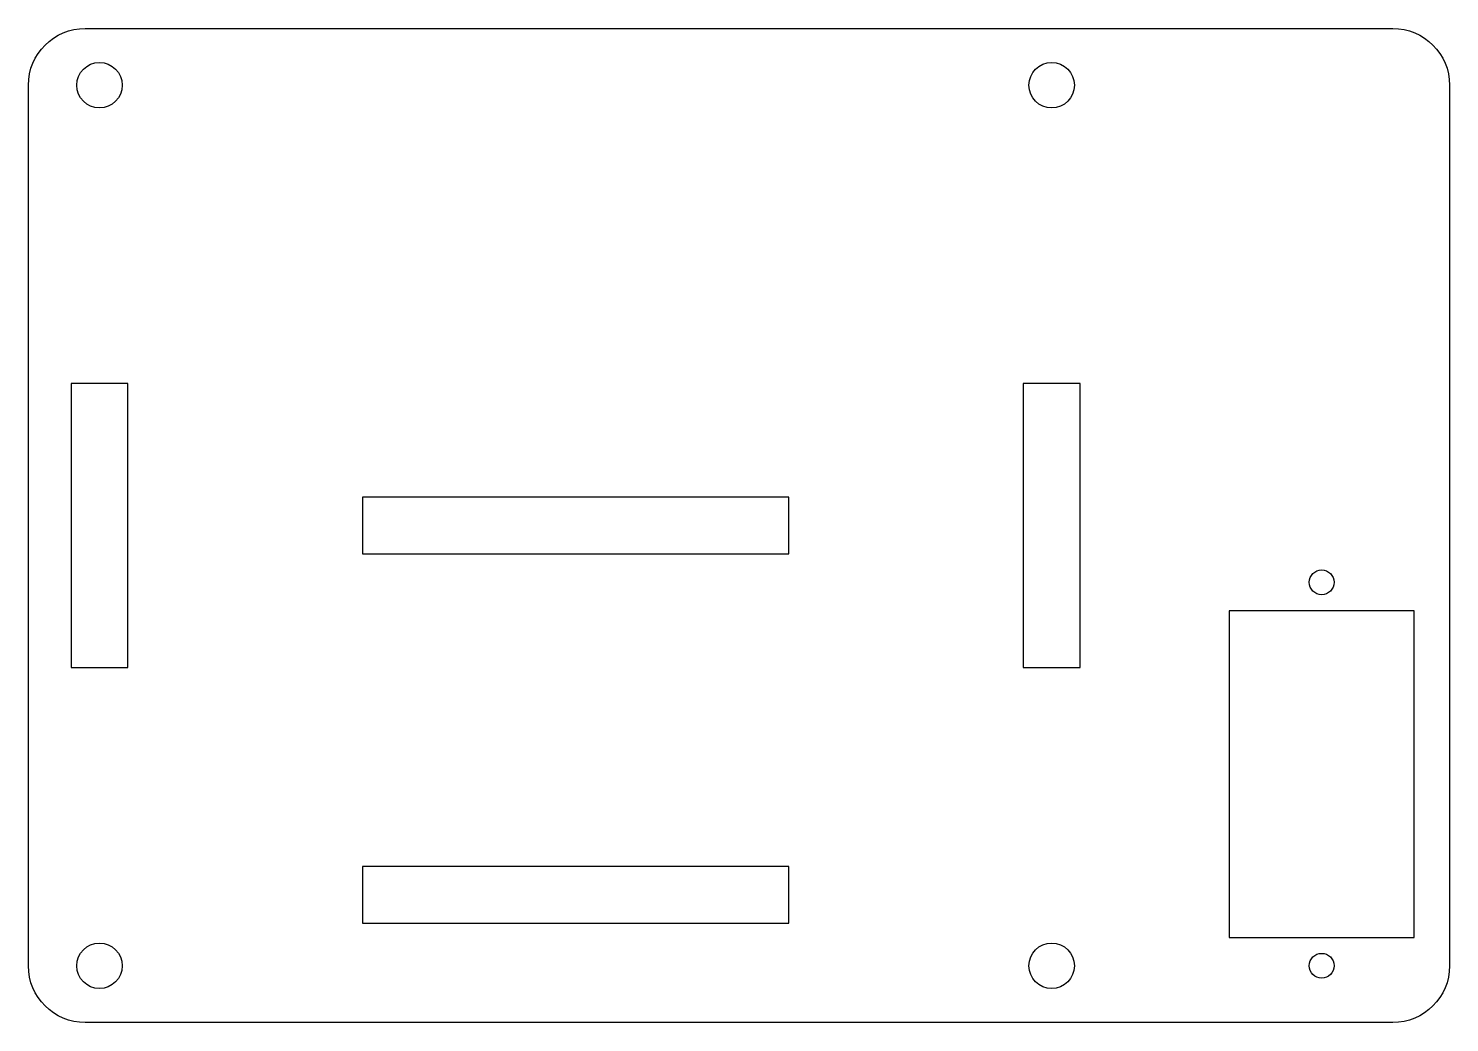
# Model space of a CAD drawing. Header units: millimetres. Extents: x 0 to 100, y 0 to 70.
import ezdxf

# ---------------------------------------------------------------- set-up
doc = ezdxf.new("R2010")
doc.units = ezdxf.units.MM
doc.layers.get('0').update_dxf_attribs({"linetype": 'CONTINUOUS'})

msp = doc.modelspace()

# ---------------------------------------------------------------- linework, layer by layer
msp.add_lwpolyline([(100, 4, -0.41421), (96, 0), (4, 0, -0.41421), (0, 4), (0, 66, -0.41421), (4, 70), (96, 70, -0.41421), (100, 66)], format="xyb", close=True)
for points in [[(3, 45), (3, 25), (7, 25), (7, 45)], [(70, 45), (70, 25), (74, 25), (74, 45)], [(23.5, 37), (23.5, 33), (53.5, 33), (53.5, 37)], [(84.5, 29), (84.5, 6), (97.5, 6), (97.5, 29)], [(23.5, 11), (23.5, 7), (53.5, 7), (53.5, 11)]]:
    msp.add_lwpolyline(points, close=True)
for centre, radius in [((5, 66), 1.6), ((72, 66), 1.6), ((91, 31), 0.875), ((5, 4), 1.6), ((72, 4), 1.6), ((91, 4), 0.875)]:
    msp.add_circle(centre, radius)

doc.saveas('drawing.dxf')
